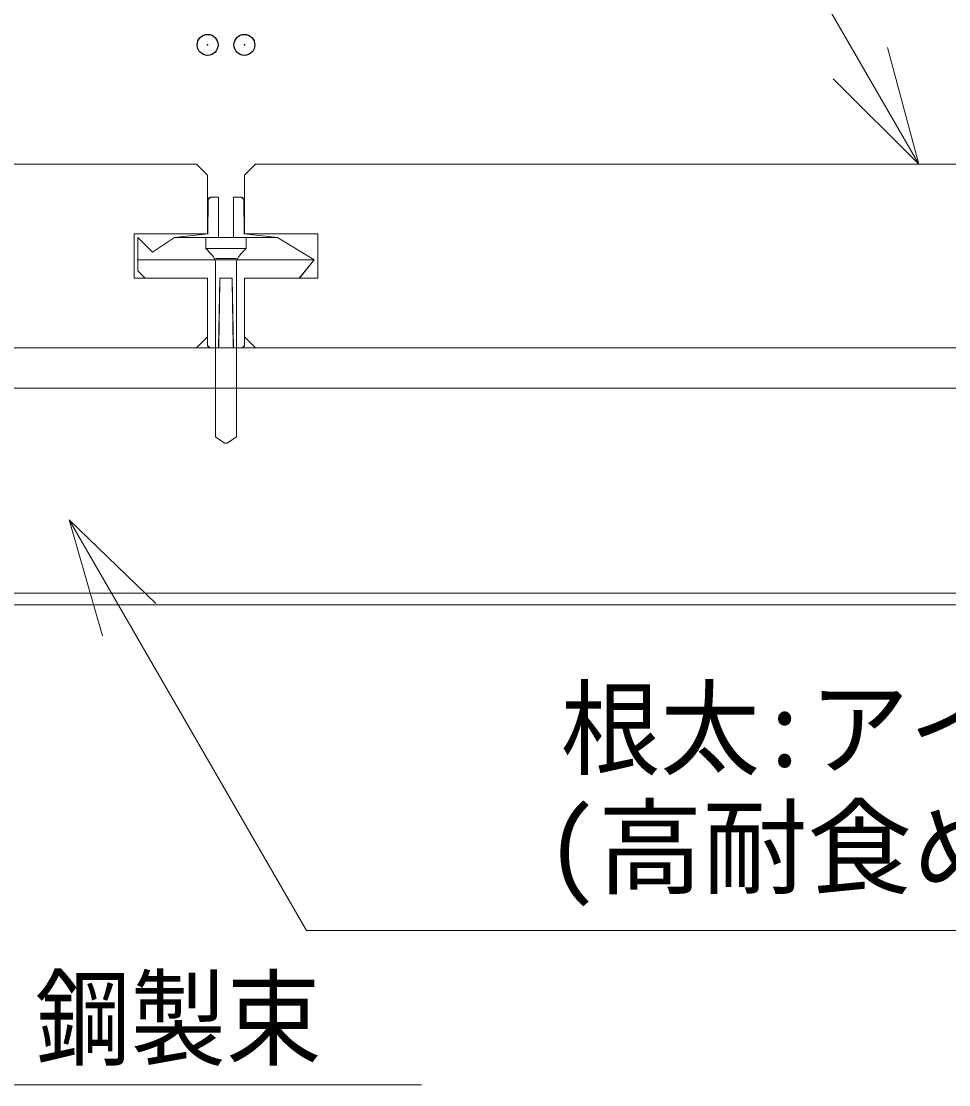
# Model space of a CAD drawing. Units: millimetres, scale not verified. Extents: x -12715 to 12220, y -3398 to 4210.
# Drawn here: x -1131.5 to -1005.3, y 2700.1 to 2844.9 of the extents above; entities that cross this region are included whole.
import ezdxf
from ezdxf.enums import TextEntityAlignment as Align

# ---------------------------------------------------------------- set-up
doc = ezdxf.new("R2010")
doc.units = ezdxf.units.MM
doc.header["$LTSCALE"] = 5.7
doc.header["$PDMODE"] = 32
doc.header["$PDSIZE"] = 2.85
for name, color, linetype, lineweight in [('0-1_デッキ', 7, 'Continuous', 9), ('0-2_文字', 4, 'Continuous', 9), ('0-5_根太', 4, 'Continuous', 9), ('0-A_WQCS', 4, 'Continuous', 9)]:
    doc.layers.add(name, color=color, linetype=linetype, lineweight=lineweight)
doc.layers.add('0-8_DEFPOINTS', color=7, linetype='Continuous')
doc.styles.add('ＭＳ ゴシック', font='')
doc.styles.get('ＭＳ ゴシック').set_extended_font_data('MS Gothic')

# ---------------------------------------------------------------- blocks, each defined once
blk = doc.blocks.new('シンボル-31')
at = {"layer": '0-1_デッキ'}
for points in [[(2280.2, 120), (2680.2, 120), (2680.2, 440), (2620.2, 500), (-3059.8, 500), (-3119.8, 440), (-3119.8, 120), (-2719.8, 120), (-2719.8, -120), (-3119.8, -120), (-3119.8, -440), (-3059.8, -500), (2620.2, -500), (2680.2, -440), (2680.2, -120), (2280.2, -120)], [(8280.2, 120), (8680.2, 120), (8680.2, 440), (8620.2, 500), (2940.2, 500), (2880.2, 440), (2880.2, 120), (3280.2, 120), (3280.2, -120), (2880.2, -120), (2880.2, -440), (2940.2, -500), (8620.2, -500), (8680.2, -440), (8680.2, -120), (8280.2, -120)]]:
    blk.add_lwpolyline(points, close=True, dxfattribs=at)
blk = doc.blocks.new('グループ-205-1')
at = {"layer": '0-5_根太'}
for p, q in [((-57807.9, -4781.4), (-47027.9, -4781.4)), ((-57807.9, -5001.4), (-47027.9, -5001.4)), ((-57807.9, -6117.4), (-47027.9, -6117.4)), ((-57807.9, -6181.4), (-47027.9, -6181.4))]:
    blk.add_line(p, q, dxfattribs=at)
blk = doc.blocks.new('シンボル-23')
at = {"layer": '0-2_文字', "style": 'ＭＳ ゴシック', "width": 0.95}
blk.add_text('根太:アイハット鋼', height=417.9, dxfattribs=at).set_placement((-1232, 430.3), align=Align.BOTTOM_LEFT)
at = {"layer": '0-2_文字', "style": 'ＭＳ ゴシック'}
blk.add_text('(高耐食めっき鋼板)', height=417.9, dxfattribs=at).set_placement((-1314.7, -217.8), align=Align.BOTTOM_LEFT)
blk = doc.blocks.new('グループ-325-1')
at = {"layer": '0-A_WQCS'}
for p, q in [((-96.4, 658.2), (-99.7, 469.1)), ((-40, 670), (-84.4, 670)), ((-40, 670), (-40, 658.4)), ((-40, 658.4), (-40, 469.3)), ((40, 658.4), (40, 670)), ((84.4, 670), (40, 670)), ((40, 469.3), (40, 658.4)), ((99.7, 469.1), (96.4, 658.2)), ((-280, 450), (280, 450)), ((480, 330), (-480, 330)), ((400, 230), (480, 330)), ((-100, 211.1), (-100, -138)), ((-33.7, 210.7), (-39.8, -138.4)), ((39.8, -138.4), (33.7, 210.7)), ((100, -138), (100, 211.1)), ((-88, -150), (-40, -150)), ((-39.8, -138.4), (-40, -150)), ((40, -150), (39.8, -138.4)), ((40, -150), (88, -150))]:
    blk.add_line(p, q, dxfattribs=at)
blk.add_lwpolyline([(-480, 450), (-400, 370), (-280, 450), (-99.7, 470), (-96.4, 658.2), (-84.4, 670), (-40, 670), (-40, 450), (40, 450), (40, 670), (84.4, 670), (96.4, 658.2), (99.7, 470), (280, 450), (480, 330), (397.8, 230), (100, 230), (100, -138), (88, -150), (40, -150), (33.4, 230), (-33.4, 230), (-40, -150), (-88, -150), (-100, -138), (-100, 230), (-440, 230), (-480, 270)], close=True, dxfattribs=at)
for centre, start, end in [((-84.4, 658), 90, 179), ((84.4, 658), 1, 90), ((-88, -138), 180, 270), ((88, -138), 270, 0)]:
    blk.add_arc(centre, 12, start, end, dxfattribs=at)
blk = doc.blocks.new('グループ-326-1')
at = {"layer": '0-A_WQCS'}
for p, q in [((110, 450), (110, 390)), ((110, 390), (-110, 390)), ((-110, 390), (-79.9, 359.8)), ((110, 390), (79.8, 359.8)), ((56.4, 336.4), (-56.4, 336.4)), ((-56.4, 303.3), (-56.4, -634)), ((56.4, 303.3), (56.4, -634)), ((-56.4, -634), (-7.3, -668.4)), ((-7.3, -668.4), (0, -670))]:
    blk.add_line(p, q, dxfattribs=at)
for points in [[(110, 450), (-110, 450), (-110, 390)], [(0, -670), (7.2, -668.4), (56.4, -634)]]:
    blk.add_lwpolyline(points, dxfattribs=at)
for centre, start, end in [((-136.4, 303.3), 0, 45), ((136.4, 303.3), 135, 180)]:
    blk.add_arc(centre, 80, start, end, dxfattribs=at)
blk = doc.blocks.new('グループ-327-1')
at = {"layer": '0-A_WQCS'}
for name in ['グループ-325-1', 'グループ-326-1']:
    blk.add_blockref(name, (0, 0), dxfattribs=at)
blk = doc.blocks.new('WQCS2016断')
at = {"layer": '0-A_WQCS'}
blk.add_blockref('グループ-327-1', (0, 0), dxfattribs=at)

msp = doc.modelspace()

# ---------------------------------------------------------------- linework, layer by layer
at = {"layer": '0-2_文字'}
for p, q in [((-1063.462, 2919.204), (-1009.341, 2825.464)), ((-1092.671, 2721.128), (-1124.961, 2777.057)), ((-1092.671, 2721.128), (-931.988, 2721.128)), ((-1142.823, 2700.142), (-1077.013, 2700.142))]:
    msp.add_line(p, q, dxfattribs=at)
for points in [[(-1013.595, 2841.339), (-1009.341, 2825.464), (-1020.962, 2837.085)], [(-1120.431, 2761.259), (-1124.961, 2777.057), (-1113.139, 2765.64)]]:
    msp.add_lwpolyline(points, dxfattribs=at)
at = {"layer": '0-8_DEFPOINTS'}
for p in [(-1106.106, 2841.707), (-1101.106, 2841.707)]:
    msp.add_point(p, dxfattribs=at)

# ---------------------------------------------------------------- block references
at = {"layer": '0-1_デッキ', "xscale": 0.025, "yscale": 0.025}
msp.add_blockref('シンボル-31', (-1173.111, 2812.964), dxfattribs=at)
at = {"layer": '0-2_文字', "xscale": 0.025, "yscale": 0.025}
msp.add_blockref('シンボル-23', (-1027.238, 2729.535), dxfattribs=at)
at = {"layer": '0-5_根太', "xscale": 0.025, "yscale": 0.025}
msp.add_blockref('グループ-205-1', (267.586, 2920), dxfattribs=at)
at = {"layer": '0-A_WQCS', "xscale": 0.025, "yscale": 0.025}
msp.add_blockref('WQCS2016断', (-1103.606, 2804.214), dxfattribs=at)

# ---------------------------------------------------------------- texts
at = {"layer": '0-2_文字', "style": 'ＭＳ ゴシック', "width": 0.9}
msp.add_text('鋼製束', height=10.56, dxfattribs=at).set_placement((-1129.546, 2700.707), align=Align.BOTTOM_LEFT)

doc.saveas('drawing.dxf')
